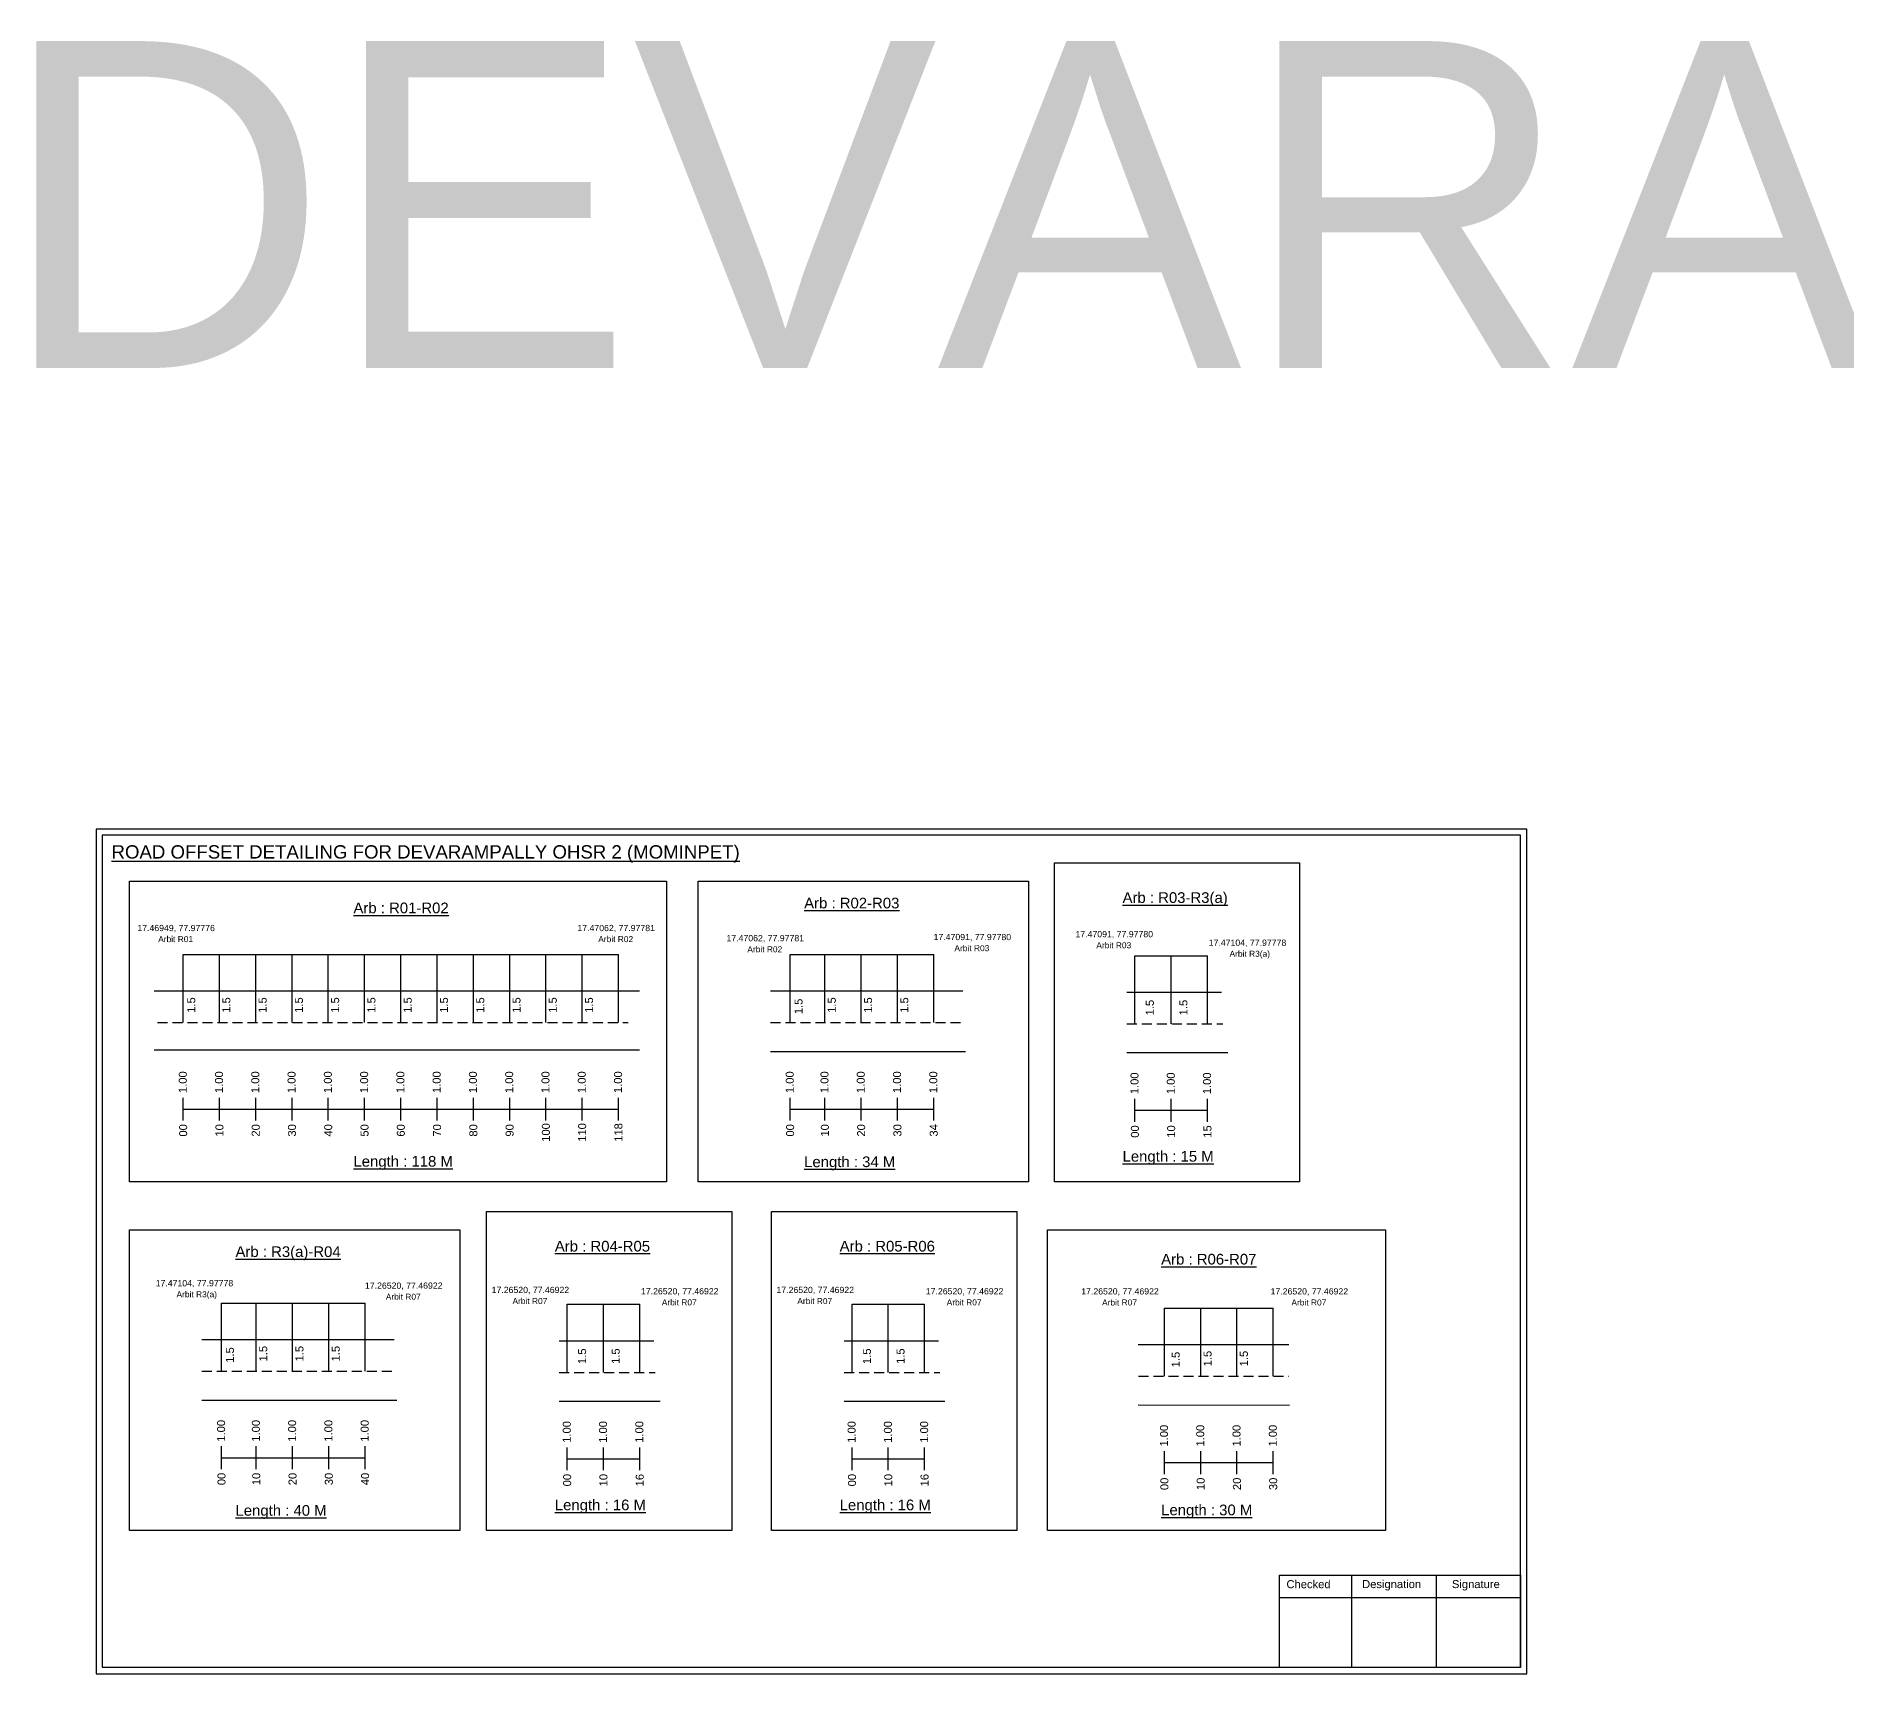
# Model space of a CAD drawing. Header units: inches. Extents: x 264 to 4896, y 229 to 3306.
# Drawn here: x 835 to 1514, y 229 to 843 of the extents above; entities that cross this region are included whole.
import ezdxf

# ---------------------------------------------------------------- set-up
doc = ezdxf.new("R2010")
doc.units = ezdxf.units.IN
doc.header["$MEASUREMENT"] = 0
doc.linetypes.add('DASHED2', pattern=[0.375, 0.25, -0.125])
doc.layers.add('PDF_Geometry', color=7, linetype='Continuous')
doc.layers.add('PDF_Text', color=5, linetype='Continuous')
doc.styles.add('PDF Arial', font='arial.ttf')
doc.styles.get("Standard").update_dxf_attribs({"font": 'arial.ttf'})

msp = doc.modelspace()

# ---------------------------------------------------------------- linework, layer by layer
at = {"color": 5}
for p, q in [((890.02, 498.42), (1053.22, 498.42)), ((1117.59, 498.42), (1171.43, 498.42)), ((1246.86, 497.99), (1274.06, 497.99)), ((904.38, 367.72), (958.22, 367.72)), ((1034, 367.29), (1061.2, 367.29)), ((1140.79, 367.29), (1167.99, 367.29)), ((1257.92, 365.89), (1298.72, 365.89))]:
    msp.add_line(p, q, dxfattribs=at)
for p, q in [((890.02, 472.89), (890.02, 498.42)), ((903.62, 472.89), (903.62, 498.42)), ((917.22, 472.89), (917.22, 498.42)), ((930.82, 472.89), (930.82, 498.42)), ((944.42, 472.89), (944.42, 498.42)), ((958.02, 472.89), (958.02, 498.42)), ((971.62, 472.89), (971.62, 498.42)), ((985.22, 472.89), (985.22, 498.42)), ((998.82, 472.89), (998.82, 498.42)), ((1012.42, 472.89), (1012.42, 498.42)), ((1026.02, 472.89), (1026.02, 498.42)), ((1039.62, 472.89), (1039.62, 498.42)), ((1053.22, 472.89), (1053.22, 498.42)), ((1117.59, 472.89), (1117.59, 498.42)), ((1130.63, 472.89), (1130.63, 498.42)), ((1144.23, 472.89), (1144.23, 498.42)), ((1157.83, 472.89), (1157.83, 498.42)), ((1171.43, 472.89), (1171.43, 498.42)), ((1246.86, 472.45), (1246.86, 497.99)), ((1260.46, 472.45), (1260.46, 497.99)), ((1274.06, 472.45), (1274.06, 497.99)), ((879.14, 484.77), (1061.04, 484.77)), ((1110.25, 484.77), (1182.28, 484.77)), ((1243.86, 484.34), (1279.29, 484.34)), ((1061.04, 462.58), (879.14, 462.58)), ((1110.25, 462.08), (1183.28, 462.08)), ((1243.86, 461.65), (1281.68, 461.65)), ((904.38, 342.19), (904.38, 367.72)), ((917.42, 342.19), (917.42, 367.72)), ((931.02, 342.19), (931.02, 367.72)), ((944.62, 342.19), (944.62, 367.72)), ((958.22, 342.19), (958.22, 367.72)), ((1034, 341.76), (1034, 367.29)), ((1047.6, 341.76), (1047.6, 367.29)), ((1061.2, 341.76), (1061.2, 367.29)), ((1140.79, 341.76), (1140.79, 367.29)), ((1154.39, 341.76), (1154.39, 367.29)), ((1167.99, 341.76), (1167.99, 367.29)), ((1257.92, 340.35), (1257.92, 365.89)), ((1271.52, 340.35), (1271.52, 365.89)), ((1285.12, 340.35), (1285.12, 365.89)), ((1298.72, 340.35), (1298.72, 365.89)), ((897.04, 354.07), (969.07, 354.07)), ((1030.99, 353.64), (1066.42, 353.64)), ((1137.79, 353.64), (1173.22, 353.64)), ((1248.08, 352.24), (1304.57, 352.24)), ((897.04, 331.39), (970.07, 331.39)), ((1030.99, 330.95), (1068.82, 330.95)), ((1137.79, 330.95), (1175.61, 330.95)), ((1248.08, 329.55), (1304.79, 329.42))]:
    msp.add_line(p, q)
at = {"linetype": 'DASHED2', "ltscale": 15}
for p, q in [((880.41, 472.89), (1056.83, 472.89)), ((1110.25, 472.89), (1182.78, 472.89)), ((1243.86, 472.45), (1279.77, 472.45)), ((897.04, 342.19), (969.57, 342.19)), ((1030.99, 341.76), (1066.91, 341.76)), ((1137.79, 341.76), (1173.71, 341.76)), ((1248.23, 340.35), (1304.57, 340.35))]:
    msp.add_line(p, q, dxfattribs=at)
at = {"color": 217, "true_color": 0x93278f}
for p, q in [((890.02, 436.19), (890.02, 444.74)), ((903.62, 436.19), (903.62, 444.74)), ((917.22, 436.19), (917.22, 444.74)), ((930.82, 436.19), (930.82, 444.74)), ((944.42, 436.19), (944.42, 444.74)), ((958.02, 436.19), (958.02, 444.74)), ((971.62, 436.19), (971.62, 444.74)), ((985.22, 436.19), (985.22, 444.74)), ((998.82, 436.19), (998.82, 444.74)), ((1012.42, 436.19), (1012.42, 444.74)), ((1026.02, 436.19), (1026.02, 444.74)), ((1039.62, 436.19), (1039.62, 444.74)), ((1053.22, 436.19), (1053.22, 444.74)), ((1117.59, 436.19), (1117.59, 444.74)), ((1130.63, 436.19), (1130.63, 444.74)), ((1144.23, 436.19), (1144.23, 444.74)), ((1157.83, 436.19), (1157.83, 444.74)), ((1171.43, 436.19), (1171.43, 444.74)), ((1246.86, 435.75), (1246.86, 444.31)), ((1260.46, 435.75), (1260.46, 444.31)), ((1274.06, 435.75), (1274.06, 444.31)), ((890.02, 440.46), (1053.22, 440.49)), ((1117.59, 440.46), (1171.43, 440.47)), ((1246.86, 440.02), (1274.06, 440.02)), ((904.38, 305.49), (904.38, 314.05)), ((917.42, 305.49), (917.42, 314.05)), ((931.02, 305.49), (931.02, 314.05)), ((944.62, 305.49), (944.62, 314.05)), ((958.22, 305.49), (958.22, 314.05)), ((1034, 305.06), (1034, 313.61)), ((1047.6, 305.06), (1047.6, 313.61)), ((1061.2, 305.06), (1061.2, 313.61)), ((1140.79, 305.06), (1140.79, 313.61)), ((1154.39, 305.06), (1154.39, 313.61)), ((1167.99, 305.06), (1167.99, 313.61)), ((904.38, 309.76), (958.22, 309.77)), ((1034, 309.33), (1061.2, 309.33)), ((1140.79, 309.33), (1167.99, 309.33)), ((1257.92, 303.65), (1257.92, 312.21)), ((1257.92, 307.92), (1298.72, 307.93)), ((1271.52, 303.65), (1271.52, 312.21)), ((1285.12, 303.65), (1285.12, 312.21)), ((1298.72, 303.65), (1298.72, 312.21))]:
    msp.add_line(p, q, dxfattribs=at)
for points in [[(1216.65, 532.83), (1308.59, 532.83), (1308.59, 413.22), (1216.65, 413.22)], [(869.92, 525.9), (1071.16, 525.9), (1071.16, 413.22), (869.92, 413.22)], [(1083.13, 525.9), (1206.93, 525.9), (1206.93, 413.22), (1083.13, 413.22)], [(1003.79, 402.13), (1095.73, 402.13), (1095.73, 282.53), (1003.79, 282.53)], [(1110.58, 402.13), (1202.53, 402.13), (1202.53, 282.53), (1110.58, 282.53)], [(869.92, 395.21), (993.73, 395.21), (993.73, 282.53), (869.92, 282.53)], [(1214.06, 395.21), (1340.81, 395.21), (1340.81, 282.53), (1214.06, 282.53)]]:
    msp.add_lwpolyline(points, close=True)
at = {"layer": 'PDF_Geometry'}
for points in [[(857.35, 545.47), (857.35, 228.76), (1393.82, 228.76), (1393.82, 545.47)], [(859.68, 543.14), (859.68, 231.18), (1391.4, 231.18), (1391.4, 543.14)]]:
    msp.add_lwpolyline(points, close=True, dxfattribs=at)
at = {"layer": 'PDF_Geometry', "color": 242, "true_color": 0xcc1f26}
msp.add_lwpolyline([(1391.4, 231.09), (1301.06, 231.09), (1301.06, 265.7), (1391.4, 265.7)], close=True, dxfattribs=at)
for points in [[(1328.04, 265.7), (1328.04, 231.09)], [(1359.77, 265.7), (1359.77, 231.09)], [(1301.06, 257.32), (1391.4, 257.32)]]:
    msp.add_lwpolyline(points, dxfattribs=at)

# ---------------------------------------------------------------- texts
msp.add_text('DEVARAMPALLY 2', height=122.5352).set_placement((820.85, 718.35))
at = {"color": 242, "true_color": 0xcd2027}
for s, height, p in [('%%UROAD OFFSET DETAILING FOR DEVARAMPALLY OHSR 2 (MOMINPET)', 5, (863.13, 534.4)), ('%%UArb : R01-R02', 4, (953.84, 513.89)), ('%%UArb : R02-R03', 4, (1122.83, 515.72)), ('%%UArb : R03-R3(a)', 4, (1242.22, 517.77)), ('%%ULength : 118 M', 4, (953.84, 418.89)), ('%%ULength : 34 M', 4, (1122.83, 418.72)), ('%%ULength : 15 M', 4, (1242.22, 420.77)), ('%%UArb : R3(a)-R04', 4, (909.62, 385.02)), ('%%UArb : R04-R05', 4, (1029.35, 387.07)), ('%%UArb : R05-R06', 4, (1136.15, 387.07)), ('%%UArb : R06-R07', 4, (1256.7, 382.19)), ('%%ULength : 40 M', 4, (909.62, 288.02)), ('%%ULength : 16 M', 4, (1029.35, 290.07)), ('%%ULength : 16 M', 4, (1136.15, 290.07)), ('%%ULength : 30 M', 4, (1256.7, 288.19))]:
    msp.add_text(s, height=height, dxfattribs=at).set_placement(p)
at = {"color": 5}
for s, height, p in [('17.46949, 77.97776', 2.34, (872.81, 507.19)), ('17.47062, 77.97781', 2.34, (1037.81, 507.19)), ('Arbit R01', 2.246, (880.63, 503.07)), ('Arbit R02', 2.246, (1045.63, 503.07)), ('17.47062, 77.97781', 2.34, (1093.71, 503.4)), ('17.47091, 77.97780', 2.34, (1171.36, 503.81)), ('17.47091, 77.97780', 2.34, (1224.57, 504.89)), ('Arbit R03', 2.246, (1232.39, 500.77)), ('17.47104, 77.97778', 2.34, (1274.52, 501.69)), ('Arbit R02', 2.246, (1101.53, 499.27)), ('Arbit R03', 2.246, (1179.18, 499.68)), ('Arbit R3(a)', 2.2464, (1282.34, 497.57)), ('17.47104, 77.97778', 2.34, (879.68, 374.03)), ('17.26520, 77.46922', 2.34, (958.16, 373.11)), ('17.26520, 77.46922', 2.34, (1005.65, 371.5)), ('17.26520, 77.46922', 2.34, (1112.45, 371.5)), ('Arbit R3(a)', 2.2464, (887.5, 369.9)), ('Arbit R07', 2.246, (965.98, 368.99)), ('Arbit R07', 2.246, (1013.47, 367.37)), ('17.26520, 77.46922', 2.34, (1061.65, 371)), ('Arbit R07', 2.246, (1069.47, 366.87)), ('Arbit R07', 2.246, (1120.27, 367.37)), ('17.26520, 77.46922', 2.34, (1168.45, 371)), ('Arbit R07', 2.246, (1176.27, 366.87)), ('17.26520, 77.46922', 2.34, (1226.72, 370.97)), ('Arbit R07', 2.246, (1234.54, 366.84)), ('17.26520, 77.46922', 2.34, (1297.72, 370.97)), ('Arbit R07', 2.246, (1305.54, 366.84))]:
    msp.add_text(s, height=height, dxfattribs=at).set_placement(p)
for p in [(894.53, 476.56), (907.68, 476.56), (921.28, 476.56), (934.88, 476.56), (948.48, 476.56), (962.08, 476.56), (975.68, 476.56), (989.28, 476.56), (1002.88, 476.56), (1016.48, 476.56), (1030.08, 476.56), (1043.68, 476.56), (1134.69, 476.56), (1148.29, 476.56), (1161.89, 476.56), (1122.22, 476.06), (1253.94, 475.6), (1266.53, 475.63), (909.02, 345.36), (921.49, 345.86), (935.09, 345.86), (948.69, 345.86), (1041.07, 344.9), (1053.67, 344.93), (1147.87, 344.9), (1160.46, 344.93), (1263.63, 343.66), (1275.59, 344.03), (1289.19, 344.03)]:
    msp.add_text('1.5', height=3, rotation=90).set_placement(p)
at = {"color": 217, "true_color": 0x93278f}
for s, p in [('1.00', (891.34, 446.48)), ('1.00', (904.94, 446.48)), ('1.00', (918.54, 446.48)), ('1.00', (932.14, 446.48)), ('1.00', (945.74, 446.48)), ('1.00', (959.34, 446.48)), ('1.00', (972.94, 446.48)), ('1.00', (986.54, 446.48)), ('1.00', (1000.14, 446.48)), ('1.00', (1013.74, 446.48)), ('1.00', (1027.34, 446.48)), ('1.00', (1040.94, 446.48)), ('1.00', (1054.54, 446.48)), ('1.00', (1118.92, 446.48)), ('1.00', (1131.95, 446.48)), ('1.00', (1145.55, 446.48)), ('1.00', (1159.15, 446.48)), ('1.00', (1172.75, 446.48)), ('1.00', (1248.19, 446.05)), ('1.00', (1261.79, 446.05)), ('1.00', (1275.39, 446.05)), ('00', (891.49, 430.16)), ('10', (905.09, 430.16)), ('20', (918.69, 430.16)), ('30', (932.29, 430.16)), ('40', (945.89, 430.16)), ('50', (959.49, 430.16)), ('60', (973.09, 430.16)), ('70', (986.69, 430.16)), ('80', (1000.29, 430.16)), ('90', (1013.89, 430.16)), ('100', (1027.49, 428.21)), ('110', (1041.09, 428.21)), ('118', (1054.69, 428.21)), ('00', (1119.07, 430.16)), ('10', (1132.1, 430.16)), ('20', (1145.7, 430.16)), ('30', (1159.3, 430.16)), ('34', (1172.9, 430.16)), ('00', (1248.34, 429.73)), ('10', (1261.94, 429.73)), ('15', (1275.54, 429.73)), ('1.00', (905.71, 315.78)), ('1.00', (918.75, 315.78)), ('1.00', (932.35, 315.78)), ('1.00', (945.95, 315.78)), ('1.00', (959.55, 315.78)), ('1.00', (1035.32, 315.35)), ('1.00', (1048.92, 315.35)), ('1.00', (1062.52, 315.35)), ('1.00', (1142.12, 315.35)), ('1.00', (1155.72, 315.35)), ('1.00', (1169.32, 315.35)), ('1.00', (1259.25, 313.95)), ('1.00', (1272.85, 313.95)), ('1.00', (1286.45, 313.95)), ('1.00', (1300.05, 313.95)), ('00', (905.86, 299.46)), ('10', (918.9, 299.46)), ('20', (932.5, 299.46)), ('30', (946.1, 299.46)), ('40', (959.7, 299.46)), ('00', (1035.47, 299.03)), ('10', (1049.07, 299.03)), ('16', (1062.67, 299.03)), ('00', (1142.27, 299.03)), ('10', (1155.87, 299.03)), ('16', (1169.47, 299.03)), ('00', (1259.4, 297.63)), ('10', (1273, 297.63)), ('20', (1286.6, 297.63)), ('30', (1300.2, 297.63))]:
    msp.add_text(s, height=3, rotation=90, dxfattribs=at).set_placement(p)
at = {"layer": 'PDF_Text', "color": 7, "attachment_point": 7, "style": 'PDF Arial'}
for s, insert, char_height in [('Checked', (1303.67, 260.81), 3.001), ('Designation', (1332.04, 259.98), 3.0006), ('Signature', (1365.72, 259.98), 3.001)]:
    msp.add_mtext(s, dxfattribs=dict(at, insert=insert, char_height=char_height))

doc.saveas('drawing.dxf')
